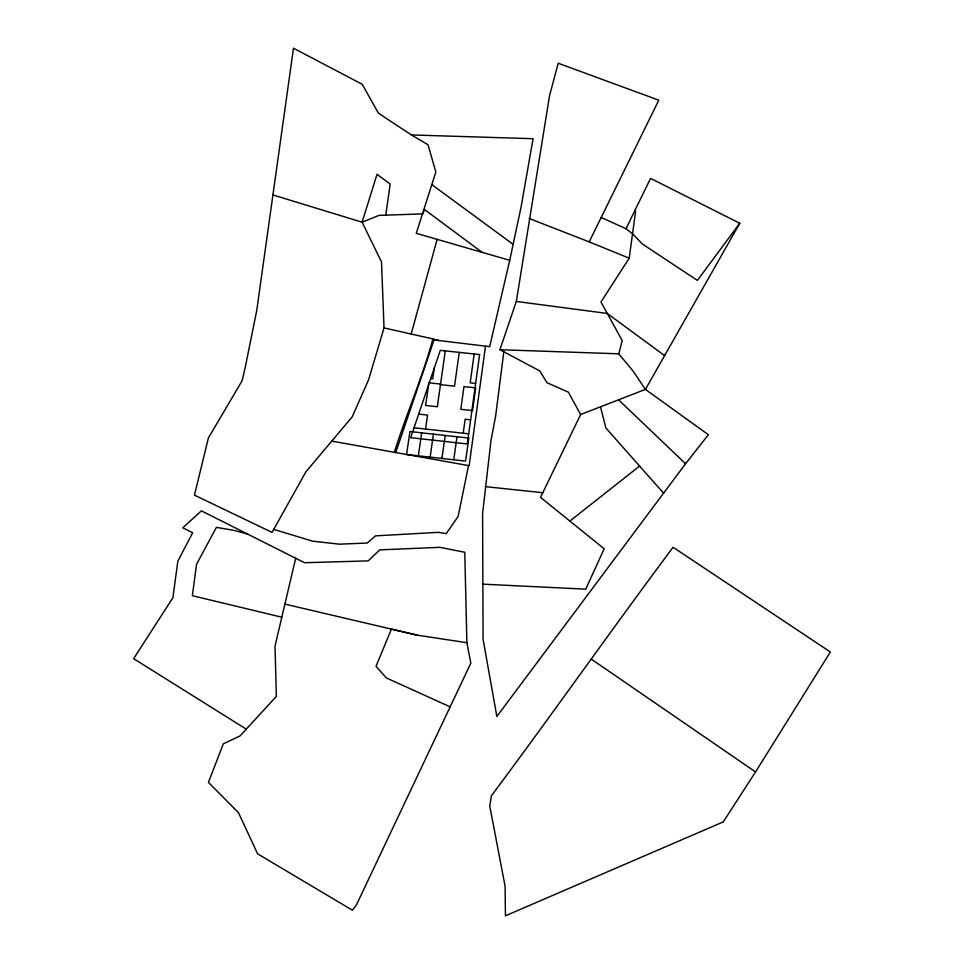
<?xml version="1.0" encoding="UTF-8"?>
<svg xmlns="http://www.w3.org/2000/svg" width="964" height="964" viewBox="0 0 964 964"><rect width="100%" height="100%" fill="white"/><g stroke="black" fill="none" stroke-linecap="round" stroke-linejoin="round"><path stroke-width="1.45" d="M503.823 351.788L495.617 416.183L491.013 440.295L482.578 513.716L483.084 639.349L496.846 716.481L685.561 463.744L708.359 434.716L645.41 389.408L633.023 370.959L618.731 353.812L499.918 349.715L516.318 301.455L549.552 95.701L558.204 63.226L658.786 100.184L589.209 241.88L529.176 218.491M395.722 452.562L434.029 339.943L489.688 346.654L509.715 260.304L416.267 233.324L435.849 171.941L427.98 144.733L411.399 134.948L378.442 113.198L362.223 84.29L293.478 48.2L256.786 310.215L245.29 367.115L242.121 380.756L208.417 437.897L194.463 495.135L272.053 532.393L305.877 471.854L352.197 416.834L368.549 379.876L384.034 327.905L381.515 261.979L362.127 222.202L377.008 174.255L390.191 184.052L385.757 215.153M485.495 346.148L469.143 465.684L331.568 441.078M618.731 353.812L622.25 340.654L600.982 301.985L629.203 258.195L635.541 211.839L635.023 210.236M463.214 433.21L465.142 419.232L470.637 419.834M474.168 353.981L470.179 382.841L475.638 383.431M459.262 352.39L454.514 386.178L440.476 384.648M453.779 459.792L456.984 436.752M441.958 458.466L445.199 435.451M425.546 429.04L427.558 415.086L418.677 414.11M434.33 367.935L432.764 378.792L430.715 378.575M430.149 457.141L433.426 434.137M445.284 350.896L437.331 406.736L425.618 405.446L428.884 382.78L440.56 384.058M418.364 455.815L421.666 432.836M468.528 465.588L458.141 516.475L446.236 533.574L438.367 532.345L375.526 535.864L367.236 543.045L339.388 544.166L312.601 541.166L273.728 529.393M509.715 260.304L521.102 206.995L533.068 138.708L411.399 134.948M295.683 558.264L275.029 646.049L276.355 696.406L239.988 735.966L223.287 743.871L208.441 782.382L238.445 812.616L257.629 853.851L352.426 910.221L356.487 904.822L470.83 663.136L466.889 642.699L464.769 552.252L439.765 547.335L379.768 549.878L368.188 560.879L304.6 562.723L201.416 510.848L182.75 527.802L192.667 532.779L177.858 561.144L172.881 597.776L133.635 658.677L246.254 729.133M384.034 327.905L411.17 334.038L437.114 239.47M438.982 340.533L432.896 338.906C422.497 377.551 406.266 414.159 394.324 452.309M739.762 223.25L697.406 280.404L642.337 243.988L632.541 233.782L625.998 228.757L650.543 178.376L739.762 223.25L645.41 389.408L580.641 414.52L540.539 497.364L604.187 548.793L585.726 589.161L482.868 584.16M755.547 771.947L830.366 652.001L673.089 547.275C611.634 629.528 552.794 713.468 491.459 795.71L489.748 805.964L505.076 886.109L505.437 915.8L723.253 821.906L755.547 771.947L591.137 659.002M569.869 521.054L639.59 466.082L663.594 493.158M485.278 486.615L542.78 492.724M414.05 427.775L468.709 433.824M516.318 301.455L607.212 313.445L664.618 355.583M450.152 706.853L386.263 677.885L376.032 666.293L391.408 629.118L417.207 635.168L466.889 642.699M411.17 334.038L432.896 338.906M284.898 604.103L417.207 635.168M281.813 617.201L192.366 595.704L196.548 564.277L216.406 527.356L234.18 530.405L247.772 534.116M272.824 194.921L362.127 222.202L379.057 215.382L423.027 213.875L424.377 209.453L482.229 252.423M589.209 241.88L629.203 258.195M601.199 217.454L625.998 228.757M499.918 349.715L539.707 370.875L547.022 382.756L568.338 392.119L580.641 414.52M431.944 184.702L513.125 244.338M618.84 400.084L685.561 463.744M639.59 466.082L605.838 427.896L600.536 407.001M479.614 354.559L467.311 443.958L410.7 437.668L440.283 350.354L479.614 354.559M468.781 438.066L465.612 461.117L406.579 454.502L409.929 431.535L468.781 438.066M475.674 387.865L472.553 410.592L460.804 409.302L463.961 386.588L475.674 387.865"/></g></svg>
